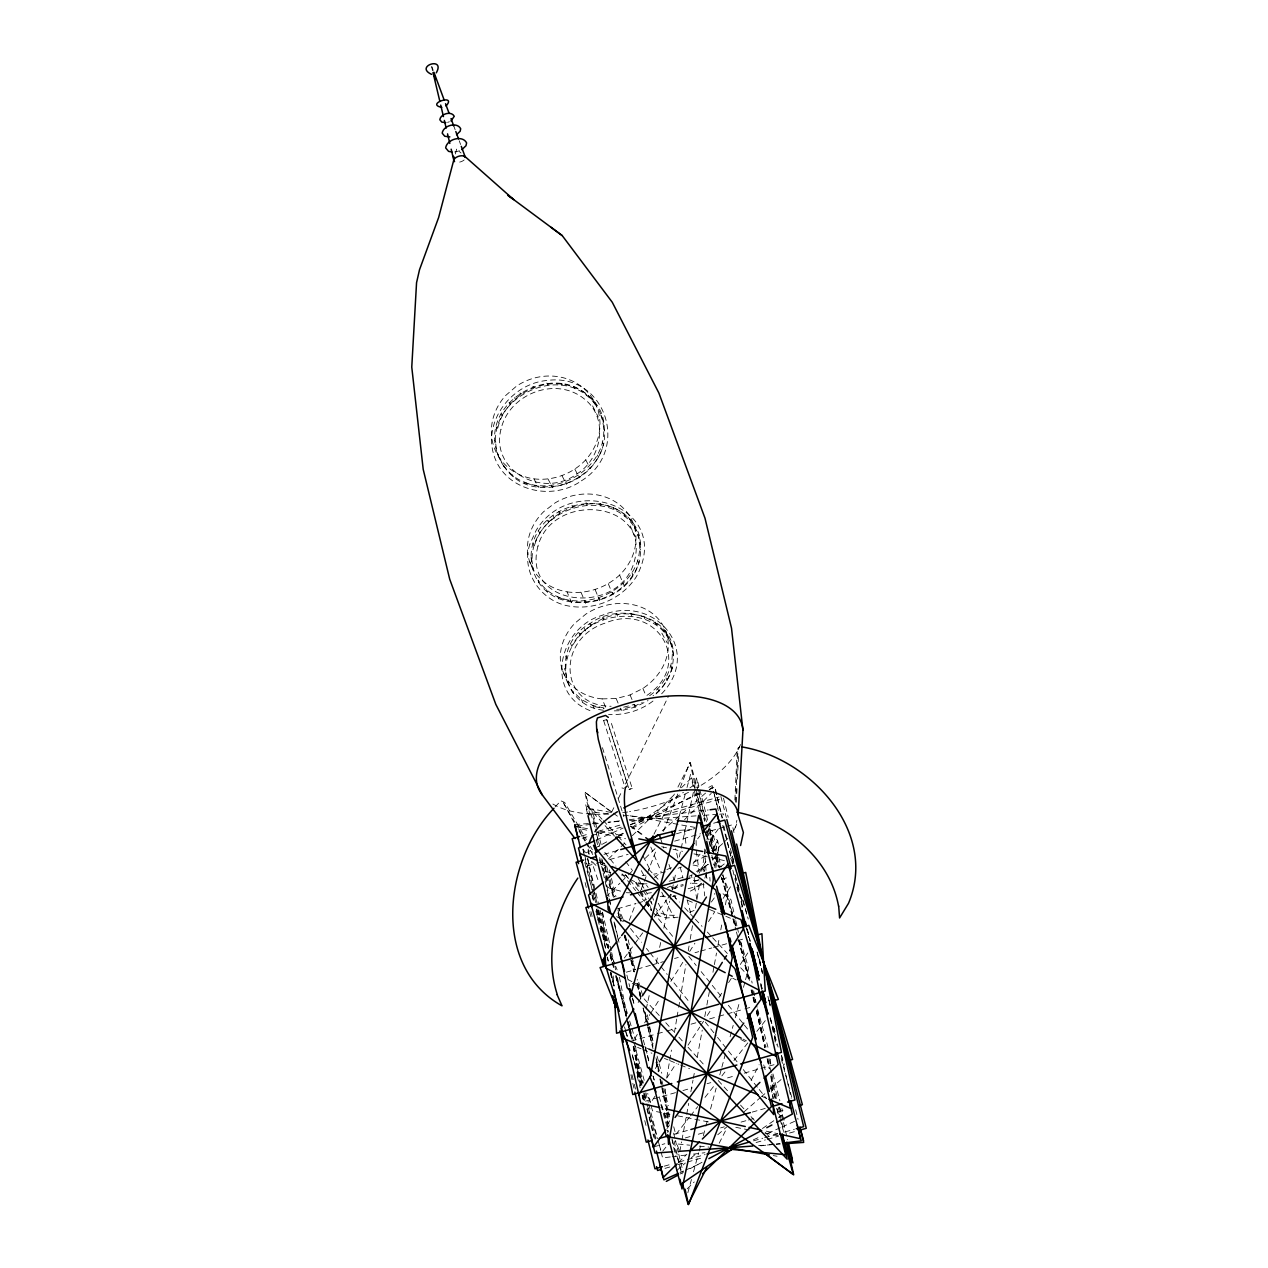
<?xml version="1.0" encoding="UTF-8"?>
<svg xmlns="http://www.w3.org/2000/svg" width="1268" height="1268" viewBox="0 0 1268 1268"><rect width="100%" height="100%" fill="white"/><g stroke="black" fill="none" stroke-linecap="round" stroke-linejoin="round"><path stroke-width="0.75" stroke-dasharray="5 3.75" d="M734.869 800.076L737.183 749.864L739.751 746.392M735.583 802.153L738.071 748.057L738.864 748.199L738.071 748.263M736.375 802.279L736.993 788.759M737.437 779.107L738.594 754M704.707 849.005L706.007 870.308M705.42 835.517L705.61 831.665L713.044 835.374L717.593 840.557L718.972 846.85L717.957 852.445M703.914 871.766L704.136 867.994L708.067 864.522M504.331 467.068C460.981 401.924 574.626 343.834 601.904 417.283C622.192 477.354 525.792 517.835 499.877 458.493M497.373 453.437L498.324 455.275C479.177 400.593 562.897 357.782 595.912 405.491L591.459 396.916M503.38 465.229C536.38 512.938 620.1 470.127 600.953 415.444L601.904 417.283M603.489 710.223C558.871 705.642 552.151 644.065 589.747 623.745C619.291 601.587 671.438 615.234 673.403 655.873C673.34 671.39 665.843 686.638 653.464 696.021M573.627 693.644C547.443 656.127 591.839 608.402 632.272 614.346A55.253 46.393 -22.9 0 1 671.739 642.369L673.387 650.896M649.644 695.688C663.307 686.067 672.357 670.106 672.309 653.258M713.044 835.374L711.554 848.45L709.953 822.583M531.102 556.129C531.894 493.537 638.834 481.111 640.578 550.043C639.769 612.634 532.829 625.061 531.102 556.129L533.765 571.06L529.168 560.091M532.084 558.475C532.766 509.736 605.407 484.962 633.635 526.046L632.637 523.7M539.027 582.487L538.044 580.126C569.063 626.138 652.434 589.065 637.899 535.112M715.612 853.079L714.629 865.806M715.897 851.288L717.593 840.557L711.76 850.86M666.825 1077.324L671.438 1050.094M674.402 1032.596L676.7 1018.981M677.033 1017.031L678.348 1009.265M678.681 1007.315L679.664 1001.482M679.997 999.533L685.925 964.536M688.223 950.921L689.871 941.205M690.204 939.255L692.502 925.64M695.466 908.142L696.782 900.359M697.115 898.426L700.079 880.911M701.727 871.195L705.341 849.798M706.989 840.082L709.62 824.517M714.708 867.439L717.054 853.84M717.625 854.315L715.691 869.325M679.806 1151.55L681.582 1141.913M681.946 1139.98L688.714 1103.366M690.854 1091.796L692.994 1080.225M693.342 1078.307L694.769 1070.588M697.257 1057.1L702.25 1030.123M704.754 1016.635L706.53 1006.998M706.878 1005.064L709.731 989.642M712.949 972.302L714.011 966.517M714.375 964.599L716.499 953.029M717.926 945.326L719.352 937.607M720.779 929.904L721.857 924.118M725.423 904.845L728.26 889.423L722.491 874.983M646.22 1009.043L649.581 993.636M656.269 962.824L657.949 955.121M659.629 947.418L660.882 941.649M663.814 928.16L669.678 901.199M670.106 899.281L671.358 893.496L679.363 902.071M672.198 889.645L673.863 881.942M674.291 880.024L675.971 872.321M679.315 856.914L693.976 789.504M694.389 787.587L696.481 777.95L698.414 787.634M733.57 830.698A77.538 38.436 -16.8 0 0 735.202 827.719L736.898 820.301M455.37 153.967L456.639 149.133L461.029 153.016M679.283 816.053L686.495 789.441M687.002 787.539L690.616 774.225L695.688 791.184M687.858 1192.728L691.456 1179.414M693.517 1171.806L698.668 1152.786M699.191 1150.884L700.729 1145.178M703.312 1135.668L705.373 1128.06M705.88 1126.174L707.433 1120.468M710.524 1109.056L716.182 1088.134M719.796 1074.82L721.334 1069.114M721.857 1067.212L725.454 1053.898M730.099 1036.78L733.189 1025.368M735.25 1017.76L739.371 1002.56M743.492 987.344L745.029 981.638M745.552 979.736L748.643 968.324L740.195 940.048L749.388 980.418M646.062 902.372L651.292 910.535L650.357 906.224L651.673 901.437M718.005 850.352L718.972 846.85M497.849 427.791C504.601 399.594 534.082 380.337 562.612 384.252A55.253 50.704 -27.4 0 1 602.68 416.379L604.44 425.715M629.293 920.346L635.569 904.005M641.132 889.47L646.712 874.952M647.409 873.129L656.475 849.528M663.433 831.364L679.474 789.584M680.171 787.777L689.919 762.353L695.625 787.365M534.811 544.384C543.639 517.027 573.675 500.163 601.698 504.474A55.253 48.184 -22.8 0 1 639.595 536.237L640.8 545.192M611.636 812.186L614.235 806.908M618.546 798.111L621.13 792.833M625.441 784.036L668.585 696.1M653.971 834.185L674.386 794.037M677.936 787.063L690.363 762.623L698.177 791.28M719.178 1143.245L726.263 1129.281M751.116 1080.415L759.104 1064.708M699.096 873.192L706.894 859.45M637.313 1034.466L635.22 1037.795L635.553 1043.723M644.635 1022.848L649.882 1014.558M650.928 1012.894L659.297 999.628M670.82 981.369L683.373 961.445M689.665 951.491L694.896 943.202M708.511 921.614L714.787 911.66M723.172 898.378L730.495 886.776M655.302 1068.559L658.441 1063.583M638.153 1002.465L641.354 997.52M654.954 1096.249L650.674 1102.827L647.076 1093.809M666.683 1078.133L676.288 1063.297M688.033 1045.181L699.762 1027.08M700.839 1025.432L704.041 1020.486L698.462 1022.071M707.243 1015.541L711.506 1008.963M718.972 997.425L723.236 990.847M728.577 982.605L731.779 977.66M740.322 964.488L747.787 952.965M713.012 859.609L715.041 856.724M711.38 902.024L714.835 897.094L714.724 893.417M624.395 958.006L633.556 945.421M634.697 943.852L642.717 932.836M654.177 917.097L666.778 899.789M667.919 898.22L671.358 893.496M674.798 888.789L678.221 884.065M693.12 863.603L699.999 854.172M710.302 840.002L718.322 828.987M667.016 1128.52L669.314 1125.366M730.558 858.991L732.793 855.995M673.403 655.873C668.854 604.028 591.744 605.422 571.773 646.426L570.679 643.811M661.658 693.786C703.597 650.183 653.797 593.186 601.999 615.392C557.809 627.818 543.607 695.324 592.631 711.538M701.41 883.114L700.95 883.733A28.815 14.281 -16.8 0 1 690.141 891.214M618.007 940.143L620.417 937.068M697.606 838.845L700.031 835.77M662.768 1151.122L666.382 1146.526M676.034 1134.242L689.301 1117.362M690.505 1115.824L697.749 1106.615M704.976 1097.406L714.629 1085.123M721.872 1075.914L725.486 1071.317M733.934 1060.571L748.405 1042.153M756.837 1031.407L765.286 1020.661M555.21 806.876L560.773 800.79L564.736 802.454L579.539 827.814M586.355 867.043L591.728 861.352M605.898 896.983L619.941 883.178M621.352 881.799L626.963 876.267M628.373 874.888L632.573 870.751M645.222 858.325L655.049 848.657M684.546 819.651L711.237 793.403M678.459 1162.487L686.891 1154.213M608.45 858.943L619.672 847.975M621.082 846.612L626.693 841.128M632.304 835.66L674.418 794.576M681.439 787.729L691.266 778.14L699.223 810.791M687.208 1188.813L694.23 1181.966M574.024 822.441L562.754 801.614L574.658 822.013M662.213 830.889L707.861 791.089M709.335 789.806L712.283 787.238L713.836 792.976M676.51 1170.729L685.338 1163.025M691.234 1157.89L697.115 1152.755M717.736 1134.781L726.58 1127.078M744.237 1111.671L760.435 1097.549M761.909 1096.265L764.858 1093.698M770.754 1088.562L781.056 1079.575M533.955 478.844C553.086 481.174 572.55 473.836 585.737 459.84A55.253 50.704 -27.4 0 0 587.258 391.749A55.253 50.704 -27.4 0 0 516.456 386.185L505.599 395.568A55.253 50.704 -27.4 0 0 533.955 478.844L538.393 487.419M581.394 480.826C631.115 450.251 605.66 372.586 547.142 380.448L546.984 380.479C511.559 383.633 482.395 421.531 494.266 456.321C505.932 491.366 552.785 501.304 581.394 480.826L581.441 480.794M646.949 695.355C694.658 664.02 656.602 601.238 604.931 623.19C556.652 638.755 558.332 706.355 611.144 706.26M652.972 701.045C640.499 710.762 624.3 715.311 608.545 714.566M720.319 867.027L724.71 863.571M567.065 591.855C586.07 594.549 605.613 588.114 619.624 575.054A55.253 48.184 -22.8 0 0 625.156 510.053A55.253 48.184 -22.8 0 0 555.162 502.857L543.829 511.543A55.253 48.184 -22.8 0 0 567.065 591.855L571.662 602.807M619.228 836.246L624.046 832.949M632.082 827.449L683.484 792.278M689.903 787.872L697.939 782.372L709.288 826.498M762.448 1128.504L776.904 1118.598M778.504 1117.504L783.323 1114.207L781.849 1108.454M696.544 871.465L708.812 863.984L697.384 872.115M586.117 852.873L592.933 849.227M594.644 848.324L608.26 841.049M618.483 835.596L625.298 831.951M632.114 828.321L698.557 792.849M708.764 787.396L712.172 785.574L713.123 789.409M679.917 1174.105L683.325 1172.282M690.141 1168.652L702.06 1162.28M699.033 879.548L690.331 883.336M525.84 482.807C543.623 489.955 564.133 487.245 580.094 476.911A55.253 50.704 -27.4 0 0 603.917 442.976M602.126 698.89L616.153 698.525L630.069 694.959L642.892 688.413A55.253 46.393 -22.9 0 0 660.121 621.114A55.253 46.393 -22.9 0 0 585.721 614.203L574.832 623.27A55.253 46.393 -22.9 0 0 602.126 698.89L606.152 708.432L592.948 705.547L581.489 699.619L572.518 691.044M616.676 709.288L621.938 709.161L635.839 705.579L642.258 702.313M614.267 710.872L621.288 710.682L635.189 707.116L648.027 700.57M559.362 597.672C576.924 605.042 597.228 602.807 613.601 593.456A55.253 48.184 -22.8 0 0 639.262 561.661M596.388 840.002L623.254 827.988M630.418 824.771L702.06 792.722M709.224 789.504L714.597 787.111L722.491 817.797M679.997 1172.631L683.579 1171.03M685.37 1170.221L699.698 1163.818M753.43 1139.774L760.594 1136.556M767.758 1133.354L780.295 1127.743M782.071 1126.951L794.608 1121.34M688.984 876.331L692.328 874.904M667.428 887.537L670.629 886.158M603.52 720.525L606.77 719.606L628.563 787.682M632.241 788.474L629.007 789.393L632.241 788.474L610.431 720.351M447.604 122.346L449.395 121.76M459.555 150.829L454.324 152.081M672.595 889.074L683.23 885.635M581.473 836.024L588.907 833.916M598.211 831.269L620.512 824.945M631.67 821.775L719.035 797.001M582.234 838.211L589.668 836.103M591.522 835.564L621.272 827.132M630.561 824.501L721.65 798.65M603.948 854.347L618.832 850.131M676.446 833.773L695.038 828.511M713.63 823.233L717.339 822.171M587.227 865.933L594.66 863.825M596.531 863.286L602.094 861.701M609.528 859.593L628.12 854.331M674.592 841.144L700.618 833.758M702.472 833.235L717.339 829.018M719.21 828.48L724.789 826.91M726.643 826.371L732.222 824.802L734.41 834.423M597.006 914.593L602.585 913.008M617.453 908.791L636.045 903.513M637.899 902.99L645.333 900.882M660.2 896.666L663.925 895.604M688.08 888.757L702.963 884.541M721.54 879.263L728.973 877.155M626.234 972.207L635.522 969.576M637.376 969.053L650.389 965.36M652.243 964.837L663.402 961.667M674.56 958.497L678.269 957.451M695.007 952.696L698.716 951.65M700.586 951.127L711.728 947.957M713.599 947.434L726.612 943.741M737.754 940.571L743.333 938.986M631.543 1041.044L655.699 1034.197M657.569 1033.674L665.003 1031.566M666.857 1031.027L676.145 1028.396M691.028 1024.179L696.607 1022.594M709.604 1018.901L717.054 1016.793M718.908 1016.27L743.064 1009.407M744.934 1008.884L752.368 1006.776M675.495 1092.651L643.89 1101.623L642.21 1095.964M682.929 1090.543L692.233 1087.912M707.1 1083.696L710.809 1082.634M727.547 1077.895L734.98 1075.771M744.268 1073.14L759.136 1068.924M761.006 1068.401L774.019 1064.708M674.132 1134.242L689 1130.026M752.209 1112.099L765.222 1108.406M653.686 1146.874L664.844 1143.72M685.291 1137.919L690.87 1136.334M698.303 1134.226L705.737 1132.118M720.604 1127.902L724.329 1126.84M741.051 1122.101L746.63 1120.516M748.485 1119.993L755.934 1117.885M778.235 1111.545L785.669 1109.437M664.258 1166.18L671.691 1164.072M679.125 1161.964L705.151 1154.577M753.477 1140.867L762.781 1138.236M764.636 1137.713L777.649 1134.02M785.082 1131.912L794.386 1129.265M665.018 1168.367L670.598 1166.782M678.031 1164.674L685.465 1162.566M687.319 1162.043L704.057 1157.304M756.093 1142.531L765.396 1139.9M767.251 1139.361L778.409 1136.207M789.552 1133.037L795.131 1131.452M669.155 881.26L682.374 877.535M623.666 707.179L634.095 704.501L635.839 705.579M647.52 893.274L651.403 892.672M678.998 830.334L691.979 829.652M656.111 914.91L666.191 917.953L680.837 917.065M577.209 826.086L598.385 823.471M619.576 820.871L608.022 822.298L619.798 821.331M629.197 819.699L708.162 809.983M670.312 1156.955L662.609 1157.906L661.119 1152.152M672.23 1156.717L685.719 1155.069M693.422 1154.118L704.976 1152.707M760.816 1145.844L774.304 1144.18M776.222 1143.942L780.074 1143.467M574.8 824.549L598.274 822.869M629.578 820.618L680.456 816.988M682.422 816.846L696.116 815.863M703.946 815.292L717.64 814.325M719.59 814.183L723.505 813.898L724.44 817.733M758.676 1145.622L774.32 1144.497M776.285 1144.37L780.2 1144.085M698.351 880.563L692.455 880.499L691.393 874.999M647.013 883.859L638.311 883.78L645.903 884.351L648.106 887.441M626.281 892.704L630.133 892.815M608.149 813.739L592.79 812.202L597.228 829.478M623.507 815.261L675.337 820.428M678.174 1144.037L689.697 1145.178M699.302 1146.129L708.891 1147.096M610.938 812.408L586.101 807.97L587.512 813.723M630.053 815.815L694.991 827.402M708.368 829.795L712.188 830.477L718.29 855.456M773.258 1155.576L777.078 1156.257M582.63 827.75L588.447 828.892M600.065 831.19L625.251 836.183M669.948 1114.287L652.513 1110.847L647.821 1093.65M677.683 1115.824L710.619 1122.339M735.789 1127.315L749.356 1130.01M764.842 1133.069L778.409 1135.748M630.148 879.406L636.092 882.37L645.903 884.351M594.708 706.625L604.139 708.685M581.869 829.082L589.462 830.762M597.069 832.442L614.172 836.214M616.074 836.642L625.568 838.75M661.658 846.723L671.168 848.831M673.07 849.243L682.564 851.351M693.961 853.871L709.161 857.231M711.063 857.659L724.361 860.592M766.205 1131.151L777.601 1133.671M621.938 787.919L623.634 788.363M620.575 891.135L609.163 888.012L604.931 884.858M601.048 862.097L604.63 863.571M637.55 1047.368L641.132 1048.826M642.924 1049.571L651.895 1053.248M664.448 1058.415L668.03 1059.889M669.837 1060.619L678.792 1064.312M680.583 1065.041L689.554 1068.734M600.525 863.857L607.784 866.884M687.7 900.343L693.152 902.626M709.494 909.473L724.028 915.544M725.835 916.304L734.917 920.108M645.364 1047.59L648.994 1049.111M761.592 1096.249L767.045 1098.532M616.66 916.653L623.666 920.267M632.256 983.445L639.262 987.059M740.797 1039.459L747.803 1043.073M619.894 919.791L623.365 921.582M732.682 978.167L736.153 979.958M628.421 979.799L631.892 981.606M633.635 982.494L638.834 985.188M742.969 1039.078L746.44 1040.87M562.612 384.252L560.884 383.301L561.835 385.139M548.473 384.03L546.762 383.079L547.713 384.917M534.51 387.311L532.798 386.36L533.749 388.198M521.671 393.857L519.943 392.921L520.894 394.76M510.814 403.24L509.086 402.305L510.053 404.143M578.382 475.96L580.094 476.911M565.528 482.522L567.256 483.457M551.564 485.803L553.292 486.738M632.272 614.346L630.513 613.268L631.622 615.883M618.245 614.695L616.486 613.617L617.595 616.232M604.329 618.277L602.585 617.199L603.679 619.798M591.506 624.823L589.747 623.745L590.856 626.36M580.617 633.905L578.874 632.827L579.967 635.426M601.698 504.474L600.002 503.364L600.984 505.71M587.686 503.887L585.99 502.778L586.973 505.139M573.627 506.661L571.931 505.552L572.914 507.897M560.472 512.589L558.776 511.479L559.759 513.825M549.139 521.259L547.443 520.149L548.426 522.511M611.905 592.346L613.601 593.456M598.75 598.274L600.461 599.384M584.691 601.032L586.387 602.157M611.778 812.027L584.77 792.183L590.032 815.276M613.379 813.2L618.134 816.703M630.846 826.039L643.558 835.374M723.014 893.766L730.954 899.598L735.345 918.84M610.051 811.013L585.214 792.452L594.581 826.831M630.244 826.086L644.207 836.515M601.999 819.207L591.332 807.779L595.183 827.132M603.346 820.65L616.676 834.93M618.007 836.357L626.012 844.932M648.677 869.214L658.013 879.215M684.688 907.793L694.024 917.794M695.355 919.221L702.028 926.353M707.37 932.075L711.364 936.355M712.695 937.781L727.372 953.504M740.702 967.785L751.369 979.213L752.146 983.08M614.314 835.85L585.467 804.055L588.843 815.356M659.233 1015.494L643.494 998.154L637.852 979.308M665.779 1022.721L673.657 1031.391M678.903 1037.176L682.834 1041.504M688.08 1047.289L705.135 1066.071M718.243 1080.526L728.735 1092.081M740.544 1105.094L745.79 1110.879M751.036 1116.648L756.283 1122.434M765.46 1132.546L769.391 1136.889M625.362 874.904L627.866 877.757M629.974 880.15L638.723 890.944M625.251 874.793L628.674 878.676M636.092 882.37L641.941 889.439M643.098 890.849L648.598 898.394M604.804 852.413L615.915 866.171M622.097 873.81L635.68 890.611M636.916 892.149L644.334 901.31M645.571 902.848L651.736 910.487M652.972 912.009L673.974 938.003M688.809 956.341L696.211 965.503M701.156 971.621L711.047 983.857M712.267 985.379L720.921 996.077M728.339 1005.255L743.159 1023.593M744.395 1025.115L748.104 1029.711M630.465 928.461L641.513 942.267M646.411 948.401L648.867 951.46M650.088 952.997L659.899 965.265M661.119 966.802L667.253 974.474M668.474 976.011L689.316 1002.085M705.262 1022.024L716.293 1035.829M717.529 1037.351L738.372 1063.424M743.27 1069.574L757.979 1087.976M759.215 1089.497L766.569 1098.706M778.821 1114.049L781.278 1117.108M625.79 861.685L632.558 870.64M583.185 849.433L585.515 852.524M639.769 892.577L645.016 900.74M640.419 891.99L645.412 899.884M646.411 901.453L651.419 909.346M635.49 882.433L639.452 888.773M640.451 890.358L646.395 899.884M647.393 901.469L650.357 906.224M649.581 900.042L652.56 905.019M656.523 911.644L659.487 916.605M638.058 878.264L643.89 888.202M644.857 889.851L648.756 896.476M580.522 829.494L586.45 839.638M590.397 846.406L592.362 849.782M578.588 828.765L592.362 852.35M578.969 830.905L584.897 841.049M585.879 842.729L592.79 854.569M606.833 719.844L627.232 783.878M661.737 892.196L674.053 918.032M661.848 633.144L667.348 643.161M643.177 856.296L651.007 871.56M658.282 903.26L666.191 917.953M641.291 870.609L644.065 875.792M585.832 393.952L586.783 395.79M603.425 428.536L604.376 430.375M574.214 387.009L575.165 388.848M602.205 442.025L603.156 443.863M597.355 455.006L598.306 456.845M585.737 459.84L590.191 468.415M574.88 469.223L579.333 477.798M562.041 475.785L566.479 484.36M514.523 397.613L515.474 399.452M548.077 479.066L552.515 487.641M500.971 413.875L501.922 415.714M496.121 426.856L497.088 428.695M524.112 481.872L525.063 483.71M494.9 440.345L495.851 442.183M512.494 474.929L513.445 476.768M592.6 405.934L598.258 417.061M630.212 525.982L635.173 536.76M650.817 847.072L661.151 871.861M665.954 631.749L671.089 643.906M664.147 630.656L665.256 633.271M655.191 622.081L656.301 624.696M670.946 665.748L672.056 668.347M643.716 616.153L644.826 618.768M666.001 677.889L667.095 680.504M657.807 688.873L658.916 691.488M642.892 688.413L646.252 696.37M630.069 694.959L632.082 699.73M634.095 704.501L635.189 707.116M616.153 698.525L618.166 703.312M620.179 708.083L621.288 710.682M584.31 628.278L585.404 630.893M592.948 705.547L594.058 708.162M565.734 655.968L566.828 658.567M581.489 699.619L582.583 702.218M564.371 668.442L565.465 671.057M562.659 670.851L567.779 683.024M634.285 526.505L638.898 537.474M639.579 547.697L640.578 550.043M624.157 514.19L625.14 516.536M637.566 560.551L638.565 562.897M613.015 507.248L614.013 509.609M631.987 572.819L632.986 575.181M619.624 575.054L624.221 586.022M608.291 583.74L612.888 594.708M595.136 589.668L599.748 600.62M553.102 515.807L554.1 518.168M581.077 592.425L585.689 603.394M538.694 531.007L539.677 533.352M557.666 596.562L558.649 598.924M533.115 543.275L534.097 545.62M546.524 589.636L547.507 591.982M737.168 887.584L743.666 903.846M705.88 833.456L714.55 855.123M715.263 856.93L719.606 867.756M770.025 1018.727L775.065 1031.36M770.516 1085.598L776.285 1100.053M779.186 1107.265L784.955 1121.72M599.288 859.672L614.457 897.585M623.111 919.252L618.784 908.427L622.049 921.788M600.509 928.366L608.45 948.226M609.179 950.033L617.12 969.893M661.04 1104.602L668.981 1124.462M679.077 1149.743L675.479 1140.709L678.301 1152.311M626.075 1032.548L627.517 1036.162M634.079 1061.3L643.462 1084.774M671.2 886.316L672.595 889.946M597.878 879.627L591.474 861.305M431.865 66.697L433.228 70.406M453.754 125.976L455.133 129.669M459.238 140.78L460.601 144.489M674.687 895.366L676.002 898.933M668.965 864.427L670.724 869.8M673.086 876.949L674.259 880.531M660.612 838.592L663.624 847.991M603.679 720.699L625.489 788.823M602.459 747.692L623.84 816.719M705.547 873.589L707.227 879.136M652.021 895.382L653.702 900.93M588.257 850.622L589.335 854.172M734.933 874.587L738.879 887.774M742.826 900.977L746.773 914.165M760.641 985.553L761.767 989.309L760.943 985.363M770.215 1017.586L775.287 1034.545M781.484 1055.277L784.306 1064.692M696.243 793.071L704.691 821.331M707.512 830.762L714.835 855.25M715.406 857.136L718.227 866.567M721.603 877.868L732.302 913.673M734.552 921.218L736.803 928.747M763.716 1064.898L765.967 1072.443M770.469 1087.516L773.845 1098.833M776.666 1108.248L779.487 1117.663M780.042 1119.549L783.434 1130.866M596.166 839.86L597.862 845.502M601.809 858.705L613.062 896.397M618.134 913.356L620.385 920.885M624.902 935.958L635.046 969.877L627.993 939.049M652.925 1075.898L654.05 1079.654M659.122 1096.614L668.696 1128.663M672.088 1139.964L682.216 1173.883M591.918 894.717L594.169 902.261M596.42 909.79L607.689 947.481M609.94 955.026L611.636 960.668M612.206 962.555L613.886 968.213M627.406 1013.433L616.137 975.758L625.964 1016.159M629.657 1020.978L631.353 1026.636M631.924 1028.522L635.3 1039.823M632.272 1054.675L641.275 1084.822M644.096 1094.252L646.347 1101.781M646.918 1103.667L657.046 1137.586M659.312 1145.131L660.993 1150.773M714.359 794.877L718.528 810.157M722.697 825.452L733.11 863.651M743.016 899.947L748.215 919.046M758.644 957.261L760.721 964.9M760.863 984.095L762.433 989.817M770.247 1018.473L778.061 1047.13M781.183 1058.59L792.12 1098.706M698.7 793.182L706.514 821.838M708.59 829.478L714.328 850.495M716.404 858.135L719.004 867.692M721.619 877.234L732.555 917.35M733.078 919.268L734.632 924.99M738.8 940.285L750.26 982.304M752.352 989.943L753.905 995.681M754.428 997.583L757.044 1007.141M757.567 1009.043L767.98 1047.257M687.082 899.773L691.076 914.434M596.673 834.487L599.796 845.946M604.487 863.128L607.087 872.685M609.163 880.325L613.855 897.522M618.023 912.801L620.115 920.441M624.284 935.721L630.529 958.64M631.052 960.558L634.174 972.017M637.297 983.477L641.465 998.756L637.218 979.467M645.111 1012.133L648.756 1025.511M649.279 1027.413L653.448 1042.692M657.093 1056.07L658.663 1061.807M659.186 1063.709L661.785 1073.267M643.304 1040.045L646.965 1053.407M647.472 1055.325L649.042 1061.062M653.21 1076.342L654.256 1080.162M661.024 1104.999L668.315 1131.738M584.786 862.509L591.554 887.346M592.077 889.248L595.722 902.626M597.814 910.265L608.228 948.48M610.32 956.12L611.873 961.841M616.042 977.121L626.455 1015.335M628.548 1022.975L629.594 1026.795M630.117 1028.697L633.239 1040.172M633.762 1042.074L644.176 1080.288M624.522 1026.89L627.121 1036.431M632.336 1055.547L640.673 1086.105M643.272 1095.663L644.841 1101.385M646.918 1109.024L655.255 1139.599M589.62 911.914L591.696 919.554M720.89 796.462L726.326 817.575M730.384 848.482L733.839 861.907M757.044 952.062L762.48 973.158M746.472 927.97L748.944 937.559M760.784 983.588L762.274 989.341M772.133 1027.698L776.587 1044.959M709.779 828.416L716.689 855.266M717.181 857.184L719.653 866.773M722.617 878.28L732.492 916.637M732.983 918.555L735.947 930.062M736.439 931.996L737.913 937.749M738.404 939.667L749.277 981.86M753.224 997.203L754.698 1002.956M756.679 1010.628L766.046 1047.067M769.01 1058.574L770.992 1066.245M772.957 1073.933L779.868 1100.783M677.841 858.04L675.606 848.704M680.203 867.138L683.024 878.058M597.719 831.396L602.157 848.657M606.611 865.917L609.559 877.424M610.066 879.342L614.505 896.603M617.96 910.028L620.924 921.535M624.379 934.96L633.746 971.415M637.202 984.84L640.657 998.265M643.13 1007.854L653.004 1046.211M655.968 1057.718L659.915 1073.061M661.896 1080.732L663.37 1086.486M663.861 1088.404L668.299 1105.68M673.736 1126.776L675.717 1134.448M632.653 998.518L634.634 1006.19M645 1046.465L646.965 1054.136M647.457 1056.054L648.947 1061.807M583.137 849.1L584.12 852.936M584.611 854.854L592.996 887.457M593.503 889.375L596.959 902.8M598.924 910.472L608.307 946.911M610.273 954.598L611.762 960.351M612.254 962.269L613.728 968.023M615.709 975.694L626.075 1015.969M626.566 1017.887L632.003 1038.983M633.968 1046.655L643.351 1083.094M645.824 1092.699L648.281 1102.288M648.788 1104.206L657.664 1138.727M658.155 1140.645L660.628 1150.235M610.574 972.699L614.029 986.124L610.97 972.556M625.378 1030.234L626.852 1035.988M637.218 1076.263L640.181 1087.77M642.163 1095.441L643.145 1099.277M590.936 911.534L592.917 919.221M644.746 1120.611L646.728 1128.282M723.505 798.127L728.197 817.337M757.265 952.22L762.417 973.349M768.979 1000.246L770.389 1006M795.702 1109.738L798.048 1119.343M713.583 791.327L718.274 810.553M732.809 870.102L738.895 895.065M747.343 929.65L750.149 941.173M718.75 857.374L721.096 866.979M722.966 874.666L732.349 913.087M734.22 920.774L735.63 926.528M738.911 939.984L748.754 980.322M751.1 989.928L752.51 995.697M752.986 997.615L754.381 1003.368M756.267 1011.056L765.175 1047.558M767.98 1059.081L771.261 1072.538M771.736 1074.456L777.823 1099.435M779.709 1107.107L782.99 1120.563M783.45 1122.481L787.666 1139.774M609.385 869.911L615.947 896.809M625.33 935.229L634.238 971.732M637.043 983.255L640.8 998.629M643.145 1008.234L647.362 1025.527M647.821 1027.445L652.988 1048.573M656.269 1062.013L658.615 1071.619M660.485 1079.306L667.982 1110.055M668.458 1111.973L670.328 1119.66M673.609 1133.101L675.02 1138.87M678.776 1154.229L682.992 1171.521M615.17 927.066L618.927 942.441M626.899 975.108L629.705 986.631M632.526 998.154L634.396 1005.841M587.528 858.642L595.5 891.293M595.96 893.211L598.306 902.816M600.192 910.503L609.1 947.006M610.97 954.693L613.316 964.298M627.85 1023.847L631.131 1037.303M633.477 1046.908L642.385 1083.395M644.73 1093L646.601 1100.687M648.471 1108.375L655.984 1139.108M592.14 895.62L593.551 901.389M595.897 910.995L601.048 932.123M607.134 957.102L608.085 960.938M610.891 972.477L614.172 985.918M585.119 882.576L586.513 888.345M631.987 1074.693L633.873 1082.365M634.333 1084.299L635.744 1090.052M431.643 66.76L432.546 70.596M759.595 959.749L762.226 971.304M767.933 996.315L770.12 1005.936M781.532 1055.975L786.794 1079.052M787.238 1080.986L791.184 1098.31M715.453 789.267L722.031 818.129M723.79 825.817L732.571 864.316M735.202 875.855L742.224 906.636M747.486 929.729L750.117 941.284M735.789 920.758L738.42 932.313M751.575 990.039L752.891 995.808M753.335 997.742L754.65 1003.511M756.41 1011.214L764.747 1047.764M767.378 1059.319L769.565 1068.94M771.324 1076.627L776.587 1099.721M778.346 1107.424L781.405 1120.896M781.849 1122.814L784.036 1132.435M696.069 789.282L701.331 812.376M706.165 833.551L707.481 839.321M644.667 1012.165L647.742 1025.638M648.186 1027.571L652.576 1046.813M656.079 1062.204L658.266 1071.825M660.026 1079.528L661.785 1087.215M662.213 1089.149L667.047 1110.308M667.491 1112.242L669.678 1121.863M674.069 1141.105L681.518 1173.819M599.685 857.612L602.76 871.068M603.203 873.002L608.909 898.013M609.337 899.931L610.653 905.717M614.615 923.025L618.99 942.267M602.474 912.136L611.239 950.62M611.683 952.553L614.314 964.092M614.758 966.01L615.63 969.861M617.389 977.565L627.042 1019.9M627.47 1021.818L630.989 1037.208M633.176 1046.829L641.957 1085.329M643.716 1093.016L645.46 1100.719M647.219 1108.406L653.797 1137.285M582.9 849.401L584.643 857.105M585.087 859.022L592.552 891.737M592.98 893.655L594.74 901.358M596.499 909.061L605.708 949.463M630.893 1074.804L634.412 1090.195M769.121 1000.072L770.278 1005.873M732.888 858.246L734.045 864.063M738.277 885.333L742.493 906.62M746.725 927.907L748.659 937.575M753.683 990.831L755.982 1002.433M757.519 1010.184L764.826 1046.94M767.14 1058.542L769.058 1068.227M770.595 1075.961L775.208 1099.182M777.141 1108.85L778.679 1116.601M698.795 789.568L704.945 820.523M706.862 830.191L708.796 839.876M709.177 841.809L710.334 847.61M711.871 855.345L713.789 865.03M647.377 1014.86L649.295 1024.528M649.676 1026.462L653.147 1043.881M656.222 1059.351L658.52 1070.969M660.057 1078.703L665.446 1105.791M666.984 1113.526L668.902 1123.21M671.977 1138.68L675.448 1156.099M595.564 829.066L599.035 846.485M601.714 860.021L609.02 896.793M609.417 898.727L610.558 904.528M614.029 921.947L615.566 929.682M619.434 977.121L626.741 1013.893M628.278 1021.628L631.733 1039.047M633.287 1046.782L640.974 1085.471M642.892 1095.156L644.049 1100.957M587.813 858.531L596.277 901.088M597.814 908.839L605.882 949.463M610.494 972.683L612.032 980.433M597.386 916.526L598.163 920.394M696.956 899.63L694.832 888.266L694.008 874.175M696.338 851.208L699.001 870.783M703.28 883.099L704.739 895.842M684.324 829.573L686.099 845.233M706.181 872.241L706.688 878.058M709.826 877.329L710.064 881.133M774.32 1028.475L775.128 1042.312M770.453 1059.192L770.912 1067.101M771.483 1076.976L772.751 1098.722M741.415 897.522L741.986 907.413M665.304 1089.022L666.572 1110.768M666.683 1112.749L667.824 1132.514M635.68 1045.704L637.63 1079.306M613.221 975.9L613.791 985.791M605.613 866.25L606.072 874.159M606.183 876.125L606.754 886.015M602.649 912.786L604.376 942.441M696.084 840.446L696.259 847.626M740.48 744.554A106.734 52.907 -16.8 0 1 696.766 787.856M688.54 792.294A106.734 52.907 -16.8 0 1 629.514 811.678M627.612 811.995A106.734 52.907 -16.8 0 1 621.891 812.82M608.735 814.072A106.734 52.907 -16.8 0 1 552.436 803.738M672.706 666.809A55.253 46.393 -22.9 0 1 653.02 695.894M727.959 838.243A77.538 38.436 -16.8 0 1 725.185 841.191M722.697 843.569A77.538 38.436 -16.8 0 1 712.378 851.668M705.959 855.741A77.538 38.436 -16.8 0 1 692.138 862.826M681.598 867.043A77.538 38.436 -16.8 0 1 678.047 868.263M665.431 871.845A77.538 38.436 -16.8 0 1 653.67 874.175M645.903 875.158A77.538 38.436 -16.8 0 1 642.147 875.475M626.329 875.475A77.538 38.436 -16.8 0 1 620.892 874.904M610.764 872.78A77.538 38.436 -16.8 0 1 603.79 870.213M595.96 865.347A77.538 38.436 -16.8 0 1 592.489 861.828M736.74 823.946A77.411 38.373 -16.8 0 1 735.202 827.719M588.717 854.046A77.411 38.373 -16.8 0 1 588.368 847.072M694.071 910.456A28.815 14.281 -16.8 0 1 688.841 912.485M674.433 915.242A28.815 14.281 -16.8 0 1 655.921 908.316M672.436 888.075A28.815 14.281 -16.8 0 1 683.103 884.541M692.074 883.305A28.815 14.281 -16.8 0 1 704.12 884.826M705.515 875.475A28.815 14.281 -16.8 0 1 704.802 878.169M676.002 895.89A28.815 14.281 -16.8 0 1 672.373 896.46M665.462 896.777A28.815 14.281 -16.8 0 1 662.292 896.524M654.399 877.836A28.815 14.281 -16.8 0 1 659.17 873.874M666.857 869.594A28.815 14.281 -16.8 0 1 672.088 867.581M693.041 865.045A28.815 14.281 -16.8 0 1 704.992 871.734M464.151 159.974A5.975 2.964 -16.8 0 1 456.02 162.256M500.987 429.25C490.145 471.49 543.703 498.784 576.845 473.978L576.797 474.01C602.633 458.097 608.608 417.331 584.088 398.77C555.432 375.756 508.991 393.999 500.987 429.25M529.913 544.035C520.435 572.185 541.832 602.649 570.616 606.31L570.917 606.389C596.039 610.082 622.366 598.353 636.171 576.972L636.346 576.686C673.894 507.612 571.694 471.284 536.047 530.579L529.913 544.035M537.933 546.27C521.386 607.467 620.004 616.692 634.333 561.312C651.118 500.083 552.468 491.112 537.933 546.27M608.339 961.017L607.467 957.166L608.196 961.081"/><path stroke-width="1.5" d="M738.166 814.738L742.937 730.336L731.509 628.151L704.992 518.2L658.9 393.064L612.27 302.275L562.215 235.594L507.723 195.177L513.651 199.583L463.961 155.599M740.575 845.518L743.397 832.6L738.024 814.817A77.38 38.357 -16.8 0 0 623.793 807.938M454.102 158.801L453.469 156.44L454.102 158.801L438.633 217.51L419.518 269.719L416.554 282.701L411.767 367.102L423.195 469.287L449.712 579.238L495.82 704.374L542.45 795.163L575.038 838.576M678.76 817.955L629.831 998.629L641.101 1036.321M653.083 835.929L610.494 919.696L624.553 971.272M706.751 1167.669L688.112 1204.331L682.897 1185.215M577.843 878.09C554.956 911.597 544.527 955.533 557.365 994.825M638.549 1095.124L651.118 1075.201M659.487 1061.918L722.316 962.349M724.408 959.036L726.501 955.707M729.639 950.731L743.254 929.159L742.224 911.375M633.889 1009.043L621.082 1028.808L629.752 1050.475M642.416 995.871L706.45 897.062M711.776 888.82L727.784 864.126L729.956 869.531M665.874 1130.089L653.274 1147.397L651.356 1137.729M675.036 1117.504L743.777 1023.102M747.201 1018.378L760.959 999.501L749.8 943.392M616.803 941.68L603.536 958.56L619.307 1011.325M621.621 935.546L693.992 843.442M702.44 832.696L716.911 814.278L719.733 823.709M436.271 72.847C445.876 55.95 413.891 66.221 431.596 74.368M553.957 808.271C504.141 859.989 491.239 966.311 561.993 1005.841L557.127 994.73M677.064 1163.881L663.021 1177.687L659.946 1164.214M689.697 1151.439L699.54 1141.771M702.345 1139.013L759.928 1082.381M764.144 1078.244L778.187 1064.438L761.529 991.307M702.646 1173.74L771.435 1106.647L748.928 1014.432M627.042 786.112L625.409 787.555C621.272 809.19 630.624 831.095 635.173 852.048M603.299 882.243L588.574 895.081L605.248 956.199M607.721 878.391L657.791 834.74M446.051 106.005C457.463 93.198 424.621 104.039 441.819 107.368M450.996 120.951L454.245 116.307C451.376 110.585 440.567 113.835 439.822 119.747L441.819 122.124L445.797 122.631M456.528 134.725L460.157 131.254L460.696 128.765C457.019 121.443 443.15 125.595 442.199 133.188L444.751 136.247L449.855 136.881M461.885 149.64L465.99 145.725L466.608 142.904C462.44 134.598 446.732 139.306 445.67 147.912L448.555 151.352L451.931 152.017M617.627 837.355L595.136 852.746L607.974 902.61M771.372 1099.118L785.684 1154.736L731.937 1149.394L680.536 1184.566L667.697 1134.701M666.286 1181.38L678.221 1175.008M708.875 1158.635L761.688 1130.454M766.791 1127.712L771.911 1124.985M777.015 1122.259L792.341 1114.081L777.347 1052.599M594.597 840.811L578.477 848.023L590.333 894.051M678.206 1173.439L663.877 1179.842L656.475 1151.075M726.564 1151.788L731.937 1149.394M647.71 839.86L659.408 834.835L675.448 830.825M579.619 836.547L572.185 838.655L578.604 863.587M583.502 860.148L576.068 862.256L588.574 908.094M590.936 858.04L596.515 856.455M620.686 849.592L674.592 834.312M702.472 826.387L709.906 824.279M717.339 822.171L724.773 820.063L802.39 1104.697L798.681 1105.744M623.048 896.967L585.864 907.523L603.33 965.931M630.481 894.859L689.966 877.979M695.546 876.41L734.568 865.331L792.595 1059.43L788.886 1060.492M741.986 873.462L745.711 872.416L781.468 1052.361L740.575 1063.963M702.313 938.558L600.081 967.563L615.963 1007.267M706.038 937.496L748.786 925.371L778.394 999.39L774.669 1000.452M758.201 934.77L761.925 933.724L765.254 991.037L722.506 1003.178M718.782 1004.224L616.549 1033.23L614.711 1001.609M671.802 1083.474L632.764 1094.538L620.068 1030.694M677.366 1081.889L736.851 1065.009M651.831 1140.566L646.252 1142.151L634.84 1092.128M659.265 1138.458L668.553 1135.827M690.87 1129.503L750.339 1112.622M772.656 1106.298L781.944 1103.651M787.523 1102.082L794.957 1099.974L736.597 844.044M662.403 1166.703L654.97 1168.827L647.932 1139.995M707.021 1154.054L749.768 1141.929M796.241 1128.742L803.674 1126.634L731.477 830.794M661.294 1169.429L657.585 1170.475L656.586 1166.639M798.856 1130.406L806.289 1128.298L726.818 819.493M710.096 809.761L715.865 809.047L731.176 868.501M783.925 1142.991L801.265 1140.867L790.899 1100.592M672.579 1151.788L654.97 1153.056L642.781 1103.097M678.443 1151.376L752.796 1146.05M784.115 1143.799L803.674 1142.405L799.934 1127.03M677.255 820.618L700.285 822.916L715.596 882.37M769.438 1154.894L666.286 1136.477L653.147 1082.682M580.696 827.37L574.895 826.213L578.541 839.59M638.803 838.861L702.726 851.51M706.593 852.27L725.962 856.106L745.235 926.781M659.804 1107.614L640.816 1103.414L626.329 1039.903M665.51 1108.866L745.299 1126.523M749.103 1127.363L760.499 1129.883M779.503 1134.083L800.393 1138.712L797.334 1125.239M736.835 812.217C784.258 821.395 829.684 857.041 838.576 906.255M741.621 746.868C810.315 758.169 878.486 831.84 848.53 903.291L839.575 917.984L838.687 906.049M597.45 860.623L579.524 853.253L582.345 862.684M611.81 866.52L715.818 909.267M721.191 911.486L740.924 919.585L758.946 979.895M643.542 1046.829L623.571 1038.476L613.95 990.102M648.994 1049.111L757.963 1094.744M768.868 1099.293L790.661 1108.422L789.124 1100.687M613.157 914.846L590.397 903.101L591.839 906.699M623.666 920.267L725.201 972.667M728.704 974.474L732.207 976.281M737.453 978.991L758.47 989.832L767.853 1013.306M624.95 978.008L605.866 968.134L604.947 952.316M640.578 986.092L741.225 1038.175M751.639 1043.564L775.937 1056.149L775.699 1052.186M433.561 73.211L435.542 79.551M608.323 717.371L605.597 715.437L597.466 717.91L596.388 721.793L596.673 729.037L598.306 739.403L610.621 785.811L623.713 824.739L638.945 864.776M550.914 227.226L562.215 235.594M645.761 837.688L715.643 889.867L740.655 981.559M765.317 1153.626L793.261 1174.501L782.324 1134.385M615.63 837.292L734.98 968.8L746.25 1006.491M789.076 1158.556L793.007 1162.899L786.81 1142.167M703.724 828.036L698.668 815.403L650.199 1077.515L655.984 1091.97M761.133 1062.14L755.348 1047.685L593.519 845.233L596.404 852.461M433.925 72.26L444.18 100.045M445.544 103.738L448.967 113.01M451.028 118.558L453.754 125.976M455.814 131.523L458.556 138.925M461.283 146.343L465.388 157.454A5.975 2.964 -16.8 0 0 457.906 156.535A5.975 2.964 -16.8 0 0 454.578 161.67M659.408 834.835L660.612 838.592M596.673 729.037L597.846 732.809M630.767 839.115L634.824 852.175M765.714 1002.512L762.322 991.196L767.964 1014.178M748.5 1014.02L755.823 1038.524M612.349 996.093L615.725 1007.394M749.927 943.978L758.771 976.455M762.94 991.735L765.032 999.374M799.934 1127.363L803.579 1140.74M749.499 1014.035L753.668 1029.315M629.245 988.469L631.337 996.109M602.633 959.67L604.202 965.408M742.034 910.693L745.98 926.052M758.819 975.916L751.908 949.066L758.898 979.768M762.765 991.259L765.729 1002.766M716.579 886.205L723.489 913.071M729.908 938.003L730.891 941.839M731.89 945.674L741.257 982.114M749.657 1014.717L756.077 1039.649M765.444 1076.104L769.391 1091.447M608.957 906.446L610.447 912.199M630.18 988.929L632.161 996.6M745.473 921.963L746.408 925.814M752.035 948.86L758.597 975.758M788.617 1143.609L792.357 1158.984M699.698 812.709L704.39 831.919M706.736 841.54L709.541 853.063M719.384 893.401L724.551 914.529M732.048 945.278L740.956 981.765M587.987 815.657L596.895 852.144M649.406 1067.307L650.801 1073.077M574.8 824.549L580.411 847.595M612.777 995.919L615.63 1007.442L613.791 999.755M433.006 72.514L439.822 101.266M440.725 105.101L443.451 116.593M444.355 120.428L446.178 128.1M447.541 133.853L449.807 143.427M451.17 149.18L453.896 160.687M786.683 1143.99L793.689 1174.77L647.52 1067.355L635.236 1013.465M721.952 902.816L724.583 914.371M732.048 947.085L752.669 1037.525L688.54 1204.6L685.037 1189.21M629.958 990.371L631.274 996.157M621.241 1032.469L623.444 1042.09M671.897 831.332L672.722 835.2M782.134 1134.004L787.127 1159.158L627.089 987.724L620.179 952.902M719.558 894.051L723.41 913.404M725.328 923.072L732.254 957.895L681.978 1188.988L680.06 1179.319M613.918 999.723L615.456 1007.474M773.1 1104.65L773.67 1114.54L608.133 909.727L607.451 897.871M712.6 868.041L713.282 879.897L668.521 1144.37L668.062 1136.461M542.45 795.163A106.734 52.907 -16.8 0 1 620.401 705.61A106.734 52.907 -16.8 0 1 742.937 730.336M589.113 843.347A77.38 38.357 -16.8 0 1 592.948 834.724M594.946 831.713A77.38 38.357 -16.8 0 1 617.389 811.71"/></g></svg>
